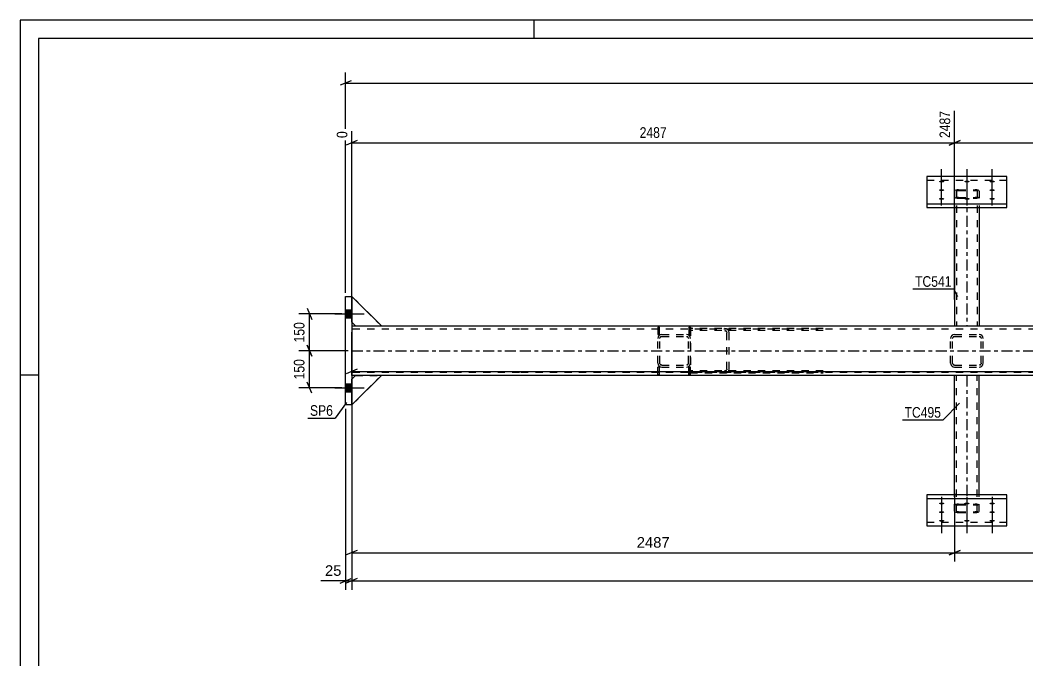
# Model space of a CAD drawing. Header units: millimetres. Extents: x -90 to 1099, y -612 to 229.
# Drawn here: x -89.7 to 182.6, y 56.5 to 229.4 of the extents above; entities that cross this region are included whole.
import ezdxf

# ---------------------------------------------------------------- set-up
doc = ezdxf.new("R2010")
doc.units = ezdxf.units.MM
doc.linetypes.add('DXK_LINE_DOT2', pattern=[3.9198, 1.9599, -1.9599])
doc.linetypes.add('DXK_LINE_DOT3', pattern=[5.9187, 2.979, -0.9799, 0.9799, -0.9799])
doc.styles.add('Arial', font='ARIAL.TTF', dxfattribs={"height": 0.2})
doc.styles.add('Arial Narrow', font='ARIALN.TTF', dxfattribs={"height": 0.2})

# ---------------------------------------------------------------- blocks, each defined once
blk = doc.blocks.new('Unknown-761555022-1133')
at = {"color": 5, "linetype": 'Continuous'}
for p, q in [((1099.33, 229.45), (-89.67, 229.45)), ((-89.67, 229.45), (-89.67, -611.55)), ((49.33, 224.45), (49.33, 229.45)), ((1094.33, 224.45), (-84.67, 224.45)), ((-84.67, 224.45), (-84.67, -606.55)), ((-84.67, 133.45), (-89.67, 133.45))]:
    blk.add_line(p, q, dxfattribs=at)
blk = doc.blocks.new('Part-761555022-2199 - 2197')
at = {"color": 7, "linetype": 'DXK_LINE_DOT2'}
for p, q in [((83.83, 144.44), (83.43, 144.36)), ((83.83, 144.44), (90.5, 144.44)), ((90.91, 144.36), (90.5, 144.44)), ((82.85, 143.78), (82.77, 143.38)), ((82.77, 136.71), (82.77, 143.38)), ((83.3, 143.38), (83.34, 143.58)), ((83.3, 136.71), (83.3, 143.38)), ((83.63, 143.87), (83.83, 143.91)), ((83.83, 143.91), (90.5, 143.91)), ((90.5, 143.91), (90.71, 143.87)), ((90.99, 143.58), (91.03, 143.38)), ((91.03, 136.71), (91.03, 143.38)), ((91.57, 143.38), (91.49, 143.78)), ((91.57, 136.71), (91.57, 143.38)), ((82.77, 136.71), (82.85, 136.3)), ((83.34, 136.51), (83.3, 136.71)), ((83.83, 136.18), (83.63, 136.22)), ((83.83, 136.18), (90.5, 136.18)), ((90.71, 136.22), (90.5, 136.18)), ((91.03, 136.71), (90.99, 136.51)), ((91.49, 136.3), (91.57, 136.71)), ((83.43, 135.72), (83.83, 135.64)), ((83.83, 135.64), (90.5, 135.64)), ((90.5, 135.64), (90.91, 135.72))]:
    blk.add_line(p, q, dxfattribs=at)
at = {"color": 7, "linetype": 'DXK_LINE_DOT3'}
blk.add_line((87.17, 140.04), (87.17, 140.04), dxfattribs=at)
at = {"color": 7, "linetype": 'DXK_LINE_DOT2'}
for centre, radius, start, end in [((83.83, 143.38), 1.07, 112.5, 157.5), ((90.5, 143.38), 1.07, 22.5, 67.5), ((83.83, 143.38), 0.533, 112.5, 157.5), ((90.5, 143.38), 0.533, 22.5, 67.5), ((83.83, 136.71), 1.07, 202.5, 247.5), ((83.83, 136.71), 0.533, 202.5, 247.5), ((90.5, 136.71), 0.533, 292.5, 337.5), ((90.5, 136.71), 1.07, 292.5, 337.5)]:
    blk.add_arc(centre, radius, start, end, dxfattribs=at)
blk = doc.blocks.new('Part-761555022-2200 - 2197')
at = {"color": 7, "linetype": 'DXK_LINE_DOT2'}
for p, q in [((91.57, 146.04), (91.57, 134.04)), ((127.48, 146.04), (91.57, 146.04)), ((127.48, 145.51), (91.57, 145.51)), ((101.27, 145.96), (100.76, 146.04)), ((100.76, 145.51), (101.02, 145.47)), ((101.38, 145.18), (101.43, 144.98)), ((101.43, 135.11), (101.43, 144.98)), ((102.09, 144.98), (101.99, 145.38)), ((102.09, 135.11), (102.09, 144.98)), ((127.48, 134.58), (91.57, 134.58)), ((91.57, 134.04), (127.48, 134.04)), ((101.02, 134.62), (100.76, 134.58)), ((100.76, 134.04), (101.27, 134.12)), ((101.43, 135.11), (101.38, 134.91)), ((101.99, 134.7), (102.09, 135.11))]:
    blk.add_line(p, q, dxfattribs=at)
for centre, radius, start, end in [((100.84, 144.88), 0.615, 29.251, 73.2822), ((100.92, 144.78), 1.23, 29.251, 73.2822), ((100.84, 135.21), 0.615, 286.7178, 330.749), ((100.92, 135.3), 1.23, 286.7178, 330.749)]:
    blk.add_arc(centre, radius, start, end, dxfattribs=at)
blk = doc.blocks.new('Part-761555022-2332 - 2197')
at = {"color": 7, "linetype": 'DXK_LINE_DOT2'}
for p, q in [((0, 132.38), (1, 133.38)), ((8, 133.38), (0, 125.38)), ((0, 125.38), (0, 132.38)), ((1, 133.38), (8, 133.38))]:
    blk.add_line(p, q, dxfattribs=at)
blk = doc.blocks.new('Part-761555022-2326 - 2197')
at = {"color": 7, "linetype": 'DXK_LINE_DOT2'}
for p, q in [((0, 132.38), (1, 133.38)), ((8, 133.38), (0, 125.38)), ((0, 125.38), (0, 132.38)), ((1, 133.38), (8, 133.38))]:
    blk.add_line(p, q, dxfattribs=at)
blk = doc.blocks.new('Part-761555022-2341 - 2197')
at = {"color": 7, "linetype": 'DXK_LINE_DOT2'}
for p, q in [((8, 146.76), (0, 154.76)), ((0, 154.76), (0, 147.76)), ((0, 147.76), (1, 146.76)), ((1, 146.76), (8, 146.76))]:
    blk.add_line(p, q, dxfattribs=at)
blk = doc.blocks.new('Part-761555022-2210 - 2197')
at = {"color": 7, "linetype": 'DXK_LINE_DOT2'}
for p, q in [((163.01, 144.44), (162.6, 144.36)), ((163.01, 144.44), (169.67, 144.44)), ((170.08, 144.36), (169.67, 144.44)), ((162.02, 143.78), (161.94, 143.38)), ((161.94, 136.71), (161.94, 143.38)), ((162.47, 143.38), (162.51, 143.58)), ((162.47, 136.71), (162.47, 143.38)), ((162.8, 143.87), (163.01, 143.91)), ((163.01, 143.91), (169.67, 143.91)), ((169.67, 143.91), (169.88, 143.87)), ((170.17, 143.58), (170.21, 143.38)), ((170.21, 136.71), (170.21, 143.38)), ((170.74, 143.38), (170.66, 143.78)), ((170.74, 136.71), (170.74, 143.38)), ((161.94, 136.71), (162.02, 136.3)), ((162.51, 136.51), (162.47, 136.71)), ((163.01, 136.18), (162.8, 136.22)), ((163.01, 136.18), (169.67, 136.18)), ((169.88, 136.22), (169.67, 136.18)), ((170.21, 136.71), (170.17, 136.51)), ((170.66, 136.3), (170.74, 136.71)), ((162.6, 135.72), (163.01, 135.64)), ((163.01, 135.64), (169.67, 135.64)), ((169.67, 135.64), (170.08, 135.72))]:
    blk.add_line(p, q, dxfattribs=at)
for centre, radius, start, end in [((163.01, 143.38), 1.07, 112.5, 157.5), ((169.67, 143.38), 1.07, 22.5, 67.5), ((163.01, 143.38), 0.533, 112.5, 157.5), ((169.67, 143.38), 0.533, 22.5, 67.5), ((163.01, 136.71), 1.07, 202.5, 247.5), ((163.01, 136.71), 0.533, 202.5, 247.5), ((169.67, 136.71), 0.533, 292.5, 337.5), ((169.67, 136.71), 1.07, 292.5, 337.5)]:
    blk.add_arc(centre, radius, start, end, dxfattribs=at)
blk = doc.blocks.new('Part-761555022-2276 - 2197')
at = {"color": 2, "linetype": 'Continuous'}
for p, q in [((-1.67, 154.71), (0, 154.71)), ((-1.67, 125.38), (-1.67, 154.71)), ((0, 154.71), (0, 125.38)), ((0, 125.38), (-1.67, 125.38))]:
    blk.add_line(p, q, dxfattribs=at)
blk = doc.blocks.new('Part-761555022-2358 - 2197')
at = {"color": 7, "linetype": 'DXK_LINE_DOT2'}
for p, q in [((91.57, 146.44), (91.17, 146.44)), ((91.17, 146.44), (91.17, 144.44)), ((91.17, 146.44), (91.17, 144.44)), ((91.17, 144.44), (91.57, 144.44)), ((91.57, 146.44), (91.57, 144.44)), ((91.57, 144.44), (91.57, 146.44))]:
    blk.add_line(p, q, dxfattribs=at)
blk = doc.blocks.new('Part-761555022-2241 - 2197')
at = {"color": 2, "linetype": 'Continuous'}
for p, q in [((168.61, 133.38), (163.01, 133.38)), ((163.01, 101.12), (163.01, 133.38)), ((169.67, 133.38), (168.61, 133.38)), ((169.67, 101.12), (169.67, 133.38))]:
    blk.add_line(p, q, dxfattribs=at)
at = {"color": 7, "linetype": 'DXK_LINE_DOT2'}
for p, q in [((163.54, 96.64), (163.54, 133.38)), ((169.14, 96.64), (169.14, 133.38)), ((163.01, 96.64), (163.01, 101.12)), ((169.67, 96.64), (169.67, 101.12)), ((163.09, 98.33), (163.01, 98.19)), ((163.32, 98.45), (163.09, 98.33)), ((163.66, 98.53), (163.32, 98.45)), ((163.54, 98.19), (163.58, 98.26)), ((163.58, 98.26), (163.7, 98.32)), ((164.07, 98.56), (163.66, 98.53)), ((163.7, 98.32), (163.87, 98.36)), ((163.87, 98.36), (164.07, 98.38)), ((164.07, 98.56), (168.61, 98.56)), ((164.07, 98.38), (168.61, 98.38)), ((169.01, 98.53), (168.61, 98.56)), ((168.61, 98.38), (168.81, 98.36)), ((168.81, 98.36), (168.98, 98.32)), ((168.98, 98.32), (169.1, 98.26)), ((169.36, 98.45), (169.01, 98.53)), ((169.1, 98.26), (169.14, 98.19)), ((169.59, 98.33), (169.36, 98.45)), ((169.67, 98.19), (169.59, 98.33)), ((163.01, 96.64), (163.09, 96.5)), ((163.09, 96.5), (163.32, 96.39)), ((163.32, 96.39), (163.66, 96.31)), ((163.58, 96.57), (163.54, 96.64)), ((163.7, 96.51), (163.58, 96.57)), ((163.66, 96.31), (164.07, 96.28)), ((163.87, 96.47), (163.7, 96.51)), ((164.07, 96.46), (163.87, 96.47)), ((164.07, 96.46), (168.61, 96.46)), ((164.07, 96.28), (168.61, 96.28)), ((168.81, 96.47), (168.61, 96.46)), ((168.61, 96.28), (169.01, 96.31)), ((168.98, 96.51), (168.81, 96.47)), ((169.1, 96.57), (168.98, 96.51)), ((169.01, 96.31), (169.36, 96.39)), ((169.14, 96.64), (169.1, 96.57)), ((169.36, 96.39), (169.59, 96.5)), ((169.59, 96.5), (169.67, 96.64))]:
    blk.add_line(p, q, dxfattribs=at)
at = {"color": 7, "linetype": 'DXK_LINE_DOT3'}
blk.add_line((166.34, 133.38), (166.34, 97.42), dxfattribs=at)
blk = doc.blocks.new('Part-761555022-2360 - 2197')
at = {"color": 7, "linetype": 'DXK_LINE_DOT2'}
for p, q in [((83.17, 135.64), (82.77, 135.64)), ((82.77, 133.64), (82.77, 135.64)), ((82.77, 133.64), (82.77, 135.64)), ((82.77, 133.64), (83.17, 133.64)), ((83.17, 133.64), (83.17, 135.64)), ((83.17, 133.64), (83.17, 135.64))]:
    blk.add_line(p, q, dxfattribs=at)
blk = doc.blocks.new('Part-761555022-2251 - 2197')
at = {"color": 7, "linetype": 'DXK_LINE_DOT2'}
for p, q in [((163.09, 183.37), (163.01, 183.24)), ((163.01, 183.24), (163.01, 178.75)), ((163.32, 183.49), (163.09, 183.37)), ((163.66, 183.57), (163.32, 183.49)), ((163.54, 183.24), (163.58, 183.31)), ((163.54, 183.24), (163.54, 146.71)), ((163.58, 183.31), (163.7, 183.36)), ((164.07, 183.6), (163.66, 183.57)), ((163.7, 183.36), (163.87, 183.4)), ((163.87, 183.4), (164.07, 183.42)), ((164.07, 183.6), (168.61, 183.6)), ((164.07, 183.42), (168.61, 183.42)), ((169.01, 183.57), (168.61, 183.6)), ((168.61, 183.42), (168.81, 183.4)), ((168.81, 183.4), (168.98, 183.36)), ((168.98, 183.36), (169.1, 183.31)), ((169.36, 183.49), (169.01, 183.57)), ((169.1, 183.31), (169.14, 183.24)), ((169.14, 183.24), (169.14, 146.71)), ((169.59, 183.37), (169.36, 183.49)), ((169.67, 183.24), (169.59, 183.37)), ((169.67, 183.24), (169.67, 178.75)), ((163.01, 181.68), (163.09, 181.55)), ((163.09, 181.55), (163.32, 181.43)), ((163.32, 181.43), (163.66, 181.35)), ((163.58, 181.61), (163.54, 181.68)), ((163.7, 181.56), (163.58, 181.61)), ((163.66, 181.35), (164.07, 181.32)), ((163.87, 181.52), (163.7, 181.56)), ((164.07, 181.5), (163.87, 181.52)), ((164.07, 181.5), (168.61, 181.5)), ((164.07, 181.32), (168.61, 181.32)), ((168.81, 181.52), (168.61, 181.5)), ((168.61, 181.32), (169.01, 181.35)), ((168.98, 181.56), (168.81, 181.52)), ((169.1, 181.61), (168.98, 181.56)), ((169.01, 181.35), (169.36, 181.43)), ((169.14, 181.68), (169.1, 181.61)), ((169.36, 181.43), (169.59, 181.55)), ((169.59, 181.55), (169.67, 181.68))]:
    blk.add_line(p, q, dxfattribs=at)
at = {"color": 7, "linetype": 'DXK_LINE_DOT3'}
blk.add_line((166.34, 182.46), (166.34, 146.71), dxfattribs=at)
at = {"color": 2, "linetype": 'Continuous'}
for p, q in [((163.01, 178.75), (163.01, 146.71)), ((169.67, 178.75), (169.67, 146.71)), ((168.61, 146.71), (163.01, 146.71)), ((169.67, 146.71), (168.61, 146.71))]:
    blk.add_line(p, q, dxfattribs=at)
blk = doc.blocks.new('Part-761555022-2252 - 2197')
at = {"color": 2, "linetype": 'Continuous'}
for p, q in [((177.17, 101.12), (155.51, 101.12)), ((155.51, 101.12), (155.51, 92.71)), ((177.17, 92.71), (177.17, 101.12)), ((155.51, 100.12), (177.17, 100.12)), ((155.51, 92.71), (177.17, 92.71))]:
    blk.add_line(p, q, dxfattribs=at)
at = {"color": 7, "linetype": 'DXK_LINE_DOT2'}
blk.add_line((155.51, 93.71), (177.17, 93.71), dxfattribs=at)
blk = doc.blocks.new('Part-761555022-2253 - 2197')
at = {"color": 2, "linetype": 'Continuous'}
for p, q in [((177.17, 187.17), (155.51, 187.17)), ((155.51, 187.17), (155.51, 178.75)), ((177.17, 178.75), (177.17, 187.17)), ((155.51, 179.76), (177.17, 179.76)), ((155.51, 178.75), (177.17, 178.75))]:
    blk.add_line(p, q, dxfattribs=at)
at = {"color": 7, "linetype": 'DXK_LINE_DOT2'}
blk.add_line((155.51, 186.17), (177.17, 186.17), dxfattribs=at)
blk = doc.blocks.new('Part-761555022-2329 - 2197')
at = {"color": 2, "linetype": 'Continuous'}
for p, q in [((0, 132.38), (1, 133.38)), ((8, 133.38), (0, 125.38)), ((0, 125.38), (0, 132.38)), ((8, 133.38), (1, 133.38))]:
    blk.add_line(p, q, dxfattribs=at)
blk = doc.blocks.new('Part-761555022-2338 - 2197')
at = {"color": 2, "linetype": 'Continuous'}
for p, q in [((8, 146.76), (0, 154.76)), ((0, 154.76), (0, 147.76)), ((0, 147.76), (1, 146.76)), ((1, 146.76), (8, 146.76))]:
    blk.add_line(p, q, dxfattribs=at)
blk = doc.blocks.new('Part-761555022-2322 - 2197')
at = {"color": 2, "linetype": 'Continuous'}
for p, q in [((45.34, 146.71), (0, 146.71)), ((0, 134.98), (0, 145.11)), ((163.01, 146.71), (45.44, 146.71)), ((400.51, 146.71), (169.67, 146.71)), ((1, 133.38), (0, 133.38)), ((45.34, 133.38), (8, 133.38)), ((163.01, 133.38), (45.44, 133.38)), ((400.51, 133.38), (169.67, 133.38))]:
    blk.add_line(p, q, dxfattribs=at)
at = {"color": 7, "linetype": 'DXK_LINE_DOT2'}
for p, q in [((0, 146.71), (0, 145.11)), ((0, 146.71), (0, 146.24)), ((45.34, 145.91), (0, 145.91)), ((1035.51, 145.91), (45.44, 145.91)), ((169.67, 146.71), (163.01, 146.71)), ((0, 133.38), (0, 134.98)), ((45.34, 134.18), (0, 134.18)), ((1035.51, 134.18), (45.44, 134.18)), ((8, 133.38), (1, 133.38)), ((169.67, 133.38), (163.01, 133.38))]:
    blk.add_line(p, q, dxfattribs=at)
at = {"color": 7, "linetype": 'DXK_LINE_DOT3'}
for p, q in [((0, 140.04), (45.34, 140.04)), ((45.44, 140.04), (1035.51, 140.04))]:
    blk.add_line(p, q, dxfattribs=at)
blk = doc.blocks.new('Part-761555022-2335 - 2197')
at = {"color": 7, "linetype": 'DXK_LINE_DOT2'}
for p, q in [((8, 146.76), (0, 154.76)), ((0, 154.76), (0, 147.76)), ((0, 147.76), (1, 146.76)), ((1, 146.76), (8, 146.76))]:
    blk.add_line(p, q, dxfattribs=at)
blk = doc.blocks.new('Part-761555022-2359 - 2197')
at = {"color": 7, "linetype": 'DXK_LINE_DOT2'}
for p, q in [((91.57, 135.64), (91.17, 135.64)), ((91.17, 135.64), (91.17, 133.64)), ((91.17, 133.64), (91.17, 135.64)), ((91.57, 133.64), (91.17, 133.64)), ((91.57, 133.64), (91.57, 135.64)), ((91.57, 133.64), (91.57, 135.64))]:
    blk.add_line(p, q, dxfattribs=at)
blk = doc.blocks.new('Part-761555022-2361 - 2197')
at = {"color": 7, "linetype": 'DXK_LINE_DOT2'}
for p, q in [((83.17, 146.44), (82.77, 146.44)), ((82.77, 146.44), (82.77, 144.44)), ((82.77, 146.44), (82.77, 144.44)), ((82.77, 144.44), (83.17, 144.44)), ((83.17, 144.44), (83.17, 146.44)), ((83.17, 144.44), (83.17, 146.44))]:
    blk.add_line(p, q, dxfattribs=at)
blk = doc.blocks.new('Bolt-761555022-2366 - 2197')
at = {"linetype": 'Continuous'}
for points in [[(159.51, 99), (159.66, 99), (159.8, 98.98), (159.94, 98.96), (160.05, 98.92), (160.14, 98.88), (160.2, 98.83), (160.24, 98.78), (160.24, 98.73), (160.2, 98.68), (160.14, 98.63), (160.05, 98.59), (159.94, 98.55), (159.8, 98.52), (159.66, 98.51), (159.51, 98.5), (159.35, 98.51), (159.21, 98.52), (159.08, 98.55), (158.96, 98.59), (158.87, 98.63), (158.81, 98.68), (158.78, 98.73), (158.78, 98.78), (158.81, 98.83), (158.87, 98.88), (158.96, 98.92), (159.08, 98.96), (159.21, 98.98), (159.35, 99)], [(166.31, 99), (166.46, 99), (166.6, 98.98), (166.74, 98.96), (166.85, 98.92), (166.94, 98.88), (167, 98.83), (167.04, 98.78), (167.04, 98.73), (167, 98.68), (166.94, 98.63), (166.85, 98.59), (166.74, 98.55), (166.6, 98.52), (166.46, 98.51), (166.31, 98.5), (166.15, 98.51), (166.01, 98.52), (165.88, 98.55), (165.76, 98.59), (165.67, 98.63), (165.61, 98.68), (165.58, 98.73), (165.58, 98.78), (165.61, 98.83), (165.67, 98.88), (165.76, 98.92), (165.88, 98.96), (166.01, 98.98), (166.15, 99)], [(173.17, 99), (173.33, 99), (173.47, 98.98), (173.6, 98.96), (173.72, 98.92), (173.81, 98.88), (173.87, 98.83), (173.9, 98.78), (173.9, 98.73), (173.87, 98.68), (173.81, 98.63), (173.72, 98.59), (173.6, 98.55), (173.47, 98.52), (173.33, 98.51), (173.17, 98.5), (173.02, 98.51), (172.87, 98.52), (172.74, 98.55), (172.63, 98.59), (172.54, 98.63), (172.48, 98.68), (172.44, 98.73), (172.44, 98.78), (172.48, 98.83), (172.54, 98.88), (172.63, 98.92), (172.74, 98.96), (172.87, 98.98), (173.02, 99)], [(159.51, 96.66), (159.66, 96.65), (159.8, 96.63), (159.94, 96.61), (160.05, 96.57), (160.14, 96.53), (160.2, 96.48), (160.24, 96.43), (160.24, 96.38), (160.2, 96.33), (160.14, 96.28), (160.05, 96.24), (159.94, 96.2), (159.8, 96.18), (159.66, 96.16), (159.51, 96.15), (159.35, 96.16), (159.21, 96.18), (159.08, 96.2), (158.96, 96.24), (158.87, 96.28), (158.81, 96.33), (158.78, 96.38), (158.78, 96.43), (158.81, 96.48), (158.87, 96.53), (158.96, 96.57), (159.08, 96.61), (159.21, 96.63), (159.35, 96.65)], [(173.17, 96.66), (173.33, 96.65), (173.47, 96.63), (173.6, 96.61), (173.72, 96.57), (173.81, 96.53), (173.87, 96.48), (173.9, 96.43), (173.9, 96.38), (173.87, 96.33), (173.81, 96.28), (173.72, 96.24), (173.6, 96.2), (173.47, 96.18), (173.33, 96.16), (173.17, 96.15), (173.02, 96.16), (172.87, 96.18), (172.74, 96.2), (172.63, 96.24), (172.54, 96.28), (172.48, 96.33), (172.44, 96.38), (172.44, 96.43), (172.48, 96.48), (172.54, 96.53), (172.63, 96.57), (172.74, 96.61), (172.87, 96.63), (173.02, 96.65)], [(159.51, 94.33), (159.66, 94.32), (159.8, 94.31), (159.94, 94.28), (160.05, 94.25), (160.14, 94.2), (160.2, 94.16), (160.24, 94.11), (160.24, 94.05), (160.2, 94), (160.14, 93.95), (160.05, 93.91), (159.94, 93.88), (159.8, 93.85), (159.66, 93.83), (159.51, 93.83), (159.35, 93.83), (159.21, 93.85), (159.08, 93.88), (158.96, 93.91), (158.87, 93.95), (158.81, 94), (158.78, 94.05), (158.78, 94.11), (158.81, 94.16), (158.87, 94.2), (158.96, 94.25), (159.08, 94.28), (159.21, 94.31), (159.35, 94.32)], [(166.31, 94.33), (166.46, 94.32), (166.6, 94.31), (166.74, 94.28), (166.85, 94.25), (166.94, 94.2), (167, 94.16), (167.04, 94.11), (167.04, 94.05), (167, 94), (166.94, 93.95), (166.85, 93.91), (166.74, 93.88), (166.6, 93.85), (166.46, 93.83), (166.31, 93.83), (166.15, 93.83), (166.01, 93.85), (165.88, 93.88), (165.76, 93.91), (165.67, 93.95), (165.61, 94), (165.58, 94.05), (165.58, 94.11), (165.61, 94.16), (165.67, 94.2), (165.76, 94.25), (165.88, 94.28), (166.01, 94.31), (166.15, 94.32)], [(173.17, 94.33), (173.33, 94.32), (173.47, 94.31), (173.6, 94.28), (173.72, 94.25), (173.81, 94.2), (173.87, 94.16), (173.9, 94.11), (173.9, 94.05), (173.87, 94), (173.81, 93.95), (173.72, 93.91), (173.6, 93.88), (173.47, 93.85), (173.33, 93.83), (173.17, 93.83), (173.02, 93.83), (172.87, 93.85), (172.74, 93.88), (172.63, 93.91), (172.54, 93.95), (172.48, 94), (172.44, 94.05), (172.44, 94.11), (172.48, 94.16), (172.54, 94.2), (172.63, 94.25), (172.74, 94.28), (172.87, 94.31), (173.02, 94.32)]]:
    blk.add_hatch(color=1, dxfattribs=at).paths.add_polyline_path(points)
at = {"color": 1, "linetype": 'Continuous'}
for p, q in [((159.51, 100.57), (159.51, 95.37)), ((159.51, 98.22), (159.51, 93.02)), ((166.31, 100.57), (166.31, 95.37)), ((173.17, 100.57), (173.17, 95.37)), ((173.17, 98.22), (173.17, 93.02)), ((159.51, 95.9), (159.51, 90.7)), ((166.31, 95.9), (166.31, 90.7)), ((173.17, 95.9), (173.17, 90.7))]:
    blk.add_line(p, q, dxfattribs=at)
blk = doc.blocks.new('Bolt-761555022-2367 - 2197')
at = {"linetype": 'Continuous'}
for points in [[(159.51, 185.55), (159.35, 185.55), (159.21, 185.57), (159.08, 185.6), (158.96, 185.63), (158.87, 185.67), (158.81, 185.72), (158.78, 185.77), (158.78, 185.83), (158.81, 185.88), (158.87, 185.92), (158.96, 185.97), (159.08, 186), (159.21, 186.03), (159.35, 186.04), (159.51, 186.05), (159.66, 186.04), (159.8, 186.03), (159.94, 186), (160.05, 185.97), (160.14, 185.92), (160.2, 185.88), (160.24, 185.83), (160.24, 185.77), (160.2, 185.72), (160.14, 185.67), (160.05, 185.63), (159.94, 185.6), (159.8, 185.57), (159.66, 185.55)], [(166.37, 185.55), (166.22, 185.55), (166.07, 185.57), (165.94, 185.6), (165.83, 185.63), (165.74, 185.67), (165.68, 185.72), (165.64, 185.77), (165.64, 185.83), (165.68, 185.88), (165.74, 185.92), (165.83, 185.97), (165.94, 186), (166.07, 186.03), (166.22, 186.04), (166.37, 186.05), (166.53, 186.04), (166.67, 186.03), (166.8, 186), (166.92, 185.97), (167.01, 185.92), (167.07, 185.88), (167.1, 185.83), (167.1, 185.77), (167.07, 185.72), (167.01, 185.67), (166.92, 185.63), (166.8, 185.6), (166.67, 185.57), (166.53, 185.55)], [(173.17, 185.55), (173.02, 185.55), (172.87, 185.57), (172.74, 185.6), (172.63, 185.63), (172.54, 185.67), (172.48, 185.72), (172.44, 185.77), (172.44, 185.83), (172.48, 185.88), (172.54, 185.92), (172.63, 185.97), (172.74, 186), (172.87, 186.03), (173.02, 186.04), (173.17, 186.05), (173.33, 186.04), (173.47, 186.03), (173.6, 186), (173.72, 185.97), (173.81, 185.92), (173.87, 185.88), (173.9, 185.83), (173.9, 185.77), (173.87, 185.72), (173.81, 185.67), (173.72, 185.63), (173.6, 185.6), (173.47, 185.57), (173.33, 185.55)], [(159.51, 183.22), (159.35, 183.23), (159.21, 183.24), (159.08, 183.27), (158.96, 183.31), (158.87, 183.35), (158.81, 183.4), (158.78, 183.45), (158.78, 183.5), (158.81, 183.55), (158.87, 183.6), (158.96, 183.64), (159.08, 183.68), (159.21, 183.7), (159.35, 183.72), (159.51, 183.72), (159.66, 183.72), (159.8, 183.7), (159.94, 183.68), (160.05, 183.64), (160.14, 183.6), (160.2, 183.55), (160.24, 183.5), (160.24, 183.45), (160.2, 183.4), (160.14, 183.35), (160.05, 183.31), (159.94, 183.27), (159.8, 183.24), (159.66, 183.23)], [(173.17, 183.22), (173.02, 183.23), (172.87, 183.24), (172.74, 183.27), (172.63, 183.31), (172.54, 183.35), (172.48, 183.4), (172.44, 183.45), (172.44, 183.5), (172.48, 183.55), (172.54, 183.6), (172.63, 183.64), (172.74, 183.68), (172.87, 183.7), (173.02, 183.72), (173.17, 183.72), (173.33, 183.72), (173.47, 183.7), (173.6, 183.68), (173.72, 183.64), (173.81, 183.6), (173.87, 183.55), (173.9, 183.5), (173.9, 183.45), (173.87, 183.4), (173.81, 183.35), (173.72, 183.31), (173.6, 183.27), (173.47, 183.24), (173.33, 183.23)], [(159.51, 180.87), (159.35, 180.88), (159.21, 180.9), (159.08, 180.92), (158.96, 180.96), (158.87, 181), (158.81, 181.05), (158.78, 181.1), (158.78, 181.15), (158.81, 181.2), (158.87, 181.25), (158.96, 181.29), (159.08, 181.33), (159.21, 181.35), (159.35, 181.37), (159.51, 181.38), (159.66, 181.37), (159.8, 181.35), (159.94, 181.33), (160.05, 181.29), (160.14, 181.25), (160.2, 181.2), (160.24, 181.15), (160.24, 181.1), (160.2, 181.05), (160.14, 181), (160.05, 180.96), (159.94, 180.92), (159.8, 180.9), (159.66, 180.88)], [(166.37, 180.87), (166.22, 180.88), (166.07, 180.9), (165.94, 180.92), (165.83, 180.96), (165.74, 181), (165.68, 181.05), (165.64, 181.1), (165.64, 181.15), (165.68, 181.2), (165.74, 181.25), (165.83, 181.29), (165.94, 181.33), (166.07, 181.35), (166.22, 181.37), (166.37, 181.38), (166.53, 181.37), (166.67, 181.35), (166.8, 181.33), (166.92, 181.29), (167.01, 181.25), (167.07, 181.2), (167.1, 181.15), (167.1, 181.1), (167.07, 181.05), (167.01, 181), (166.92, 180.96), (166.8, 180.92), (166.67, 180.9), (166.53, 180.88)], [(173.17, 180.87), (173.02, 180.88), (172.87, 180.9), (172.74, 180.92), (172.63, 180.96), (172.54, 181), (172.48, 181.05), (172.44, 181.1), (172.44, 181.15), (172.48, 181.2), (172.54, 181.25), (172.63, 181.29), (172.74, 181.33), (172.87, 181.35), (173.02, 181.37), (173.17, 181.38), (173.33, 181.37), (173.47, 181.35), (173.6, 181.33), (173.72, 181.29), (173.81, 181.25), (173.87, 181.2), (173.9, 181.15), (173.9, 181.1), (173.87, 181.05), (173.81, 181), (173.72, 180.96), (173.6, 180.92), (173.47, 180.9), (173.33, 180.88)]]:
    blk.add_hatch(color=1, dxfattribs=at).paths.add_polyline_path(points)
at = {"color": 1, "linetype": 'Continuous'}
for p, q in [((159.51, 183.98), (159.51, 189.18)), ((166.37, 183.98), (166.37, 189.18)), ((173.17, 183.98), (173.17, 189.18)), ((159.51, 181.66), (159.51, 186.86)), ((173.17, 181.66), (173.17, 186.86)), ((159.51, 179.31), (159.51, 184.51)), ((166.37, 179.31), (166.37, 184.51)), ((173.17, 179.31), (173.17, 184.51))]:
    blk.add_line(p, q, dxfattribs=at)
blk = doc.blocks.new('Bolt-761555022-2370 - 2197')
at = {"linetype": 'Continuous'}
for points in [[(0, 148.94), (0, 151.14), (-1.67, 151.14), (-1.67, 148.94)], [(0, 148.94), (0, 151.14), (-1.67, 151.14), (-1.67, 148.94)], [(0, 128.94), (0, 131.14), (-1.67, 131.14), (-1.67, 128.94)], [(0, 128.94), (0, 131.14), (-1.67, 131.14), (-1.67, 128.94)]]:
    blk.add_hatch(color=1, dxfattribs=at).paths.add_polyline_path(points)
at = {"color": 1, "linetype": 'Continuous'}
for p, q in [((-4.6, 150.04), (3.33, 150.04)), ((-4.6, 150.04), (3.33, 150.04)), ((-1.67, 151.14), (0, 151.14)), ((-1.67, 151.14), (0, 151.14)), ((-1.67, 148.94), (0, 148.94)), ((-1.67, 148.94), (0, 148.94)), ((-1.67, 131.14), (0, 131.14)), ((-1.67, 131.14), (0, 131.14)), ((-4.6, 130.04), (3.33, 130.04)), ((-4.6, 130.04), (3.33, 130.04)), ((-1.67, 128.94), (0, 128.94)), ((-1.67, 128.94), (0, 128.94))]:
    blk.add_line(p, q, dxfattribs=at)
blk = doc.blocks.new('StraightDimension-761555022-12923 - 2197')
at = {"color": 7, "linetype": 'Continuous'}
for p, q in [((-1.67, 155.71), (-1.67, 215.29)), ((-0.17, 213.04), (-3.17, 211.84)), ((-1.67, 212.44), (1037.18, 212.44))]:
    blk.add_line(p, q, dxfattribs=at)
blk = doc.blocks.new('StraightDimension-761555022-2400 - 2197')
at = {"color": 7, "linetype": 'Continuous'}
for p, q in [((-2.67, 150.04), (-14.29, 150.04)), ((-12.04, 151.54), (-10.84, 148.54)), ((-11.44, 140.04), (-11.44, 150.04)), ((-1, 140.04), (-14.29, 140.04)), ((-10.84, 138.54), (-12.04, 141.54))]:
    blk.add_line(p, q, dxfattribs=at)
at = {"color": 0}
blk.add_wipeout([(-12.19, 148.38), (-16.39, 148.38), (-16.39, 141.7), (-12.19, 141.7)], dxfattribs=at)
at = {"color": 3, "style": 'Arial Narrow'}
blk.add_text('150', height=2.863, rotation=90.0002, dxfattribs=at).set_placement((-12.79, 142.3))
blk = doc.blocks.new('StraightDimension-761555022-2409 - 2197')
at = {"color": 7, "linetype": 'Continuous'}
for p, q in [((-1, 140.04), (-14.29, 140.04)), ((-12.04, 141.54), (-10.84, 138.54)), ((-11.44, 130.04), (-11.44, 140.04)), ((-10.84, 128.54), (-12.04, 131.54)), ((-2.67, 130.04), (-14.29, 130.04))]:
    blk.add_line(p, q, dxfattribs=at)
at = {"color": 0}
blk.add_wipeout([(-12.19, 138.38), (-16.39, 138.38), (-16.39, 131.7), (-12.19, 131.7)], dxfattribs=at)
at = {"color": 3, "style": 'Arial Narrow'}
blk.add_text('150', height=2.863, rotation=90.0002, dxfattribs=at).set_placement((-12.79, 132.3))
blk = doc.blocks.new('StraightDimension-761555022-2438 - 2197')
at = {"color": 7, "linetype": 'Continuous'}
for p, q in [((0, 153.76), (0, 132.04)), ((1.5, 135.04), (-1.5, 133.84)), ((0, 134.44), (1035.51, 134.44))]:
    blk.add_line(p, q, dxfattribs=at)
blk = doc.blocks.new('StraightDimension-761555022-2456 - 2197')
at = {"color": 7, "linetype": 'Continuous'}
for p, q in [((163.01, 101.49), (163.01, 83.05)), ((400.51, 101.92), (400.51, 83.05)), ((164.51, 86.05), (161.51, 84.85)), ((163.01, 85.45), (400.51, 85.45)), ((399.01, 84.85), (402.01, 86.05))]:
    blk.add_line(p, q, dxfattribs=at)
at = {"color": 0}
blk.add_wipeout([(286.81, 86.2), (286.81, 90.4), (276.71, 90.4), (276.71, 86.2)], dxfattribs=at)
at = {"color": 3, "style": 'Arial'}
blk.add_text('3563', height=2.865, dxfattribs=at).set_placement((277.31, 86.8))
blk = doc.blocks.new('StraightDimension-761555022-2485 - 2197')
at = {"color": 7, "linetype": 'Continuous'}
for p, q in [((0, 132.38), (0, 83.05)), ((163.01, 101.49), (163.01, 83.05)), ((1.5, 86.05), (-1.5, 84.85)), ((0, 85.45), (163.01, 85.45)), ((161.51, 84.85), (164.51, 86.05))]:
    blk.add_line(p, q, dxfattribs=at)
at = {"color": 0}
blk.add_wipeout([(86.55, 86.2), (86.55, 90.4), (76.46, 90.4), (76.46, 86.2)], dxfattribs=at)
at = {"color": 3, "style": 'Arial'}
blk.add_text('2487', height=2.865, dxfattribs=at).set_placement((77.06, 86.8))
blk = doc.blocks.new('StraightDimension-761555022-2523 - 2197')
at = {"color": 7, "linetype": 'Continuous'}
for p, q in [((163.01, 153.88), (163.01, 204.89)), ((400.51, 152.54), (400.51, 204.89)), ((164.51, 196.87), (161.51, 195.67)), ((163.01, 196.27), (400.51, 196.27)), ((399.01, 195.67), (402.01, 196.87))]:
    blk.add_line(p, q, dxfattribs=at)
at = {"color": 0, "linetype": 'Continuous'}
blk.add_wipeout([(399.91, 205.49), (395.71, 205.49), (395.71, 196.97), (399.91, 196.97)], dxfattribs=at)
at = {"color": 0}
blk.add_wipeout([(286.01, 197.02), (286.01, 201.22), (277.5, 201.22), (277.5, 197.02)], dxfattribs=at)
at = {"color": 3, "linetype": 'Continuous', "style": 'Arial Narrow'}
blk.add_text('6049', height=2.863, rotation=90.0002, dxfattribs=at).set_placement((399.31, 197.57))
at = {"color": 3, "style": 'Arial Narrow'}
blk.add_text('3563', height=2.863, dxfattribs=at).set_placement((278.1, 197.62))
blk = doc.blocks.new('StraightDimension-761555022-2536 - 2197')
at = {"color": 7, "linetype": 'Continuous'}
for p, q in [((163.01, 153.88), (163.01, 204.89)), ((0, 147.76), (0, 199.4)), ((1.5, 196.87), (-1.5, 195.67)), ((0, 196.27), (163.01, 196.27)), ((161.51, 195.67), (164.51, 196.87))]:
    blk.add_line(p, q, dxfattribs=at)
at = {"color": 0, "linetype": 'Continuous'}
for points in [[(162.41, 205.49), (158.21, 205.49), (158.21, 196.97), (162.41, 196.97)], [(-0.6, 200), (-4.8, 200), (-4.8, 196.97), (-0.6, 196.97)]]:
    blk.add_wipeout(points, dxfattribs=at)
at = {"color": 0}
blk.add_wipeout([(85.76, 197.02), (85.76, 201.22), (77.25, 201.22), (77.25, 197.02)], dxfattribs=at)
at = {"color": 3, "linetype": 'Continuous', "style": 'Arial Narrow'}
for s, height, p in [('2487', 2.863, (161.81, 197.57)), ('0', 2.86, (-1.2, 197.57))]:
    blk.add_text(s, height=height, rotation=90.0002, dxfattribs=at).set_placement(p)
at = {"color": 3, "style": 'Arial Narrow'}
blk.add_text('2487', height=2.863, dxfattribs=at).set_placement((77.85, 197.62))
blk = doc.blocks.new('StraightDimension-761555022-14315 - 2197')
at = {"color": 7, "linetype": 'Continuous'}
for p, q in [((0, 124.38), (0, 75.43)), ((1.5, 78.43), (-1.5, 77.23)), ((0, 77.83), (1035.51, 77.83))]:
    blk.add_line(p, q, dxfattribs=at)
blk = doc.blocks.new('StraightDimension-761555022-14316 - 2197')
at = {"color": 7, "linetype": 'Continuous'}
for p, q in [((-1.67, 124.38), (-1.67, 75.43)), ((0, 124.38), (0, 75.43)), ((-3.17, 77.23), (-0.17, 78.43)), ((-1.67, 77.83), (0, 77.83)), ((1.5, 78.43), (-1.5, 77.23))]:
    blk.add_line(p, q, dxfattribs=at)
at = {"color": 0}
blk.add_wipeout([(-2.19, 78.58), (-2.19, 82.78), (-7.84, 82.78), (-7.84, 78.58)], dxfattribs=at)
at = {"color": 7, "linetype": 'Continuous'}
blk.add_line((-1.67, 77.83), (-8.36, 77.83), dxfattribs=at)
blk.add_line((-1.67, 77.83), (-8.36, 77.83), dxfattribs=at)
at = {"color": 3, "style": 'Arial'}
blk.add_text('25', height=2.865, dxfattribs=at).set_placement((-7.24, 79.18))
blk = doc.blocks.new('Mark-761555022-2272 - 2197')
at = {"color": 0}
blk.add_wipeout([(-5.09, 122.46), (-5.09, 125.46), (-11.3, 125.46), (-11.3, 122.46)], dxfattribs=at)
blk.add_wipeout([(-5.09, 122.46), (-5.09, 125.46), (-11.3, 125.46), (-11.3, 122.46)], dxfattribs=at)
at = {"color": 30, "linetype": 'Continuous'}
for p in [(-1.41, 126.04), (-11.9, 121.86)]:
    blk.add_line(p, (-4.49, 121.86), dxfattribs=at)
at = {"color": 3, "style": 'Arial Narrow'}
blk.add_text('SP6', height=2.863, dxfattribs=at).set_placement((-11.3, 122.46))
blk = doc.blocks.new('Mark-761555022-2237 - 2197')
at = {"color": 0}
blk.add_wipeout([(159.35, 121.95), (159.35, 124.95), (149.48, 124.95), (149.48, 121.95)], dxfattribs=at)
blk.add_wipeout([(159.35, 121.95), (159.35, 124.95), (149.48, 124.95), (149.48, 121.95)], dxfattribs=at)
at = {"color": 30, "linetype": 'Continuous'}
for p in [(164.36, 125.92), (148.88, 121.35)]:
    blk.add_line(p, (159.95, 121.35), dxfattribs=at)
at = {"color": 3, "style": 'Arial Narrow'}
blk.add_text('TC495', height=2.863, dxfattribs=at).set_placement((149.48, 121.95))
blk = doc.blocks.new('Mark-761555022-2247 - 2197')
at = {"color": 0}
blk.add_wipeout([(162.18, 157.35), (162.18, 160.35), (152.32, 160.35), (152.32, 157.35)], dxfattribs=at)
blk.add_wipeout([(162.18, 157.35), (162.18, 160.35), (152.32, 160.35), (152.32, 157.35)], dxfattribs=at)
at = {"color": 30, "linetype": 'Continuous'}
for p in [(151.72, 156.75), (163.84, 154.63)]:
    blk.add_line(p, (162.78, 156.75), dxfattribs=at)
at = {"color": 3, "style": 'Arial Narrow'}
blk.add_text('TC541', height=2.863, dxfattribs=at).set_placement((152.32, 157.35))

msp = doc.modelspace()

# ---------------------------------------------------------------- block references
for name in ['Unknown-761555022-1133', 'Bolt-761555022-2367 - 2197', 'Part-761555022-2253 - 2197', 'Part-761555022-2251 - 2197', 'Part-761555022-2276 - 2197', 'Part-761555022-2341 - 2197', 'Part-761555022-2338 - 2197', 'Part-761555022-2335 - 2197', 'Bolt-761555022-2370 - 2197', 'Part-761555022-2322 - 2197', 'Part-761555022-2361 - 2197', 'Part-761555022-2199 - 2197', 'Part-761555022-2358 - 2197', 'Part-761555022-2200 - 2197', 'Part-761555022-2210 - 2197', 'Part-761555022-2360 - 2197', 'Part-761555022-2359 - 2197', 'Part-761555022-2332 - 2197', 'Part-761555022-2326 - 2197', 'Part-761555022-2329 - 2197', 'Part-761555022-2241 - 2197', 'Part-761555022-2252 - 2197', 'Bolt-761555022-2366 - 2197']:
    msp.add_blockref(name, (0, 0))

# ---------------------------------------------------------------- next in the draw order: block references
for name in ['StraightDimension-761555022-12923 - 2197', 'StraightDimension-761555022-2400 - 2197', 'StraightDimension-761555022-2456 - 2197']:
    msp.add_blockref(name, (0, 0))

# ---------------------------------------------------------------- next in the draw order: block references
msp.add_blockref('StraightDimension-761555022-2409 - 2197', (0, 0))

# ---------------------------------------------------------------- next in the draw order: block references
msp.add_blockref('StraightDimension-761555022-2438 - 2197', (0, 0))

# ---------------------------------------------------------------- next in the draw order: block references
for name in ['StraightDimension-761555022-2523 - 2197', 'StraightDimension-761555022-2485 - 2197']:
    msp.add_blockref(name, (0, 0))

# ---------------------------------------------------------------- next in the draw order: block references
msp.add_blockref('StraightDimension-761555022-2536 - 2197', (0, 0))

# ---------------------------------------------------------------- next in the draw order: block references
msp.add_blockref('StraightDimension-761555022-14315 - 2197', (0, 0))

# ---------------------------------------------------------------- next in the draw order: block references
for name in ['Mark-761555022-2247 - 2197', 'Mark-761555022-2237 - 2197', 'StraightDimension-761555022-14316 - 2197']:
    msp.add_blockref(name, (0, 0))

# ---------------------------------------------------------------- next in the draw order: block references
msp.add_blockref('Mark-761555022-2272 - 2197', (0, 0))

doc.saveas('drawing.dxf')
